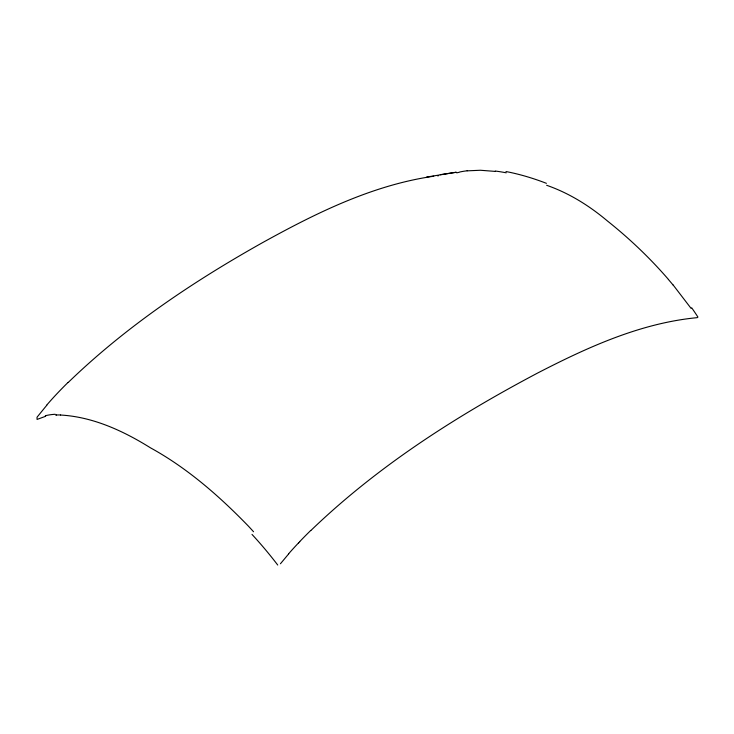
<?xml version="1.0" encoding="UTF-8"?>
<svg xmlns="http://www.w3.org/2000/svg" width="734" height="734" viewBox="0 0 734 734"><rect width="100%" height="100%" fill="white"/><g stroke="black" fill="none" stroke-linecap="round" stroke-linejoin="round"><path stroke-width="1.1" d="M280.443 563.758L288.719 553.849M46.829 405.186L37.039 417.206L37.058 419.435L45.673 416.27M298.518 543.068L299.747 541.765M68.115 382.561C125.633 326.841 192.721 281.828 262.368 242.743C315.978 213.08 372.468 185.06 433.739 176.224M310.812 530.554C377.377 466.393 456.126 416.123 537.572 373.065C587.567 347.255 640.626 323.024 697.3 317.648M426.601 177.068L456.245 172.251L440.29 174.674M467.127 170.848L480.421 170.26L495.404 171.417M437.611 175.83L438.528 175.756M55.656 415.04L56.417 415.022M60.61 415.031C92.979 416.857 123.367 430.913 150.507 447.85C187.289 468.053 219.227 496.037 248.312 526.039A212.089 90.273 50.5 0 1 253.551 531.746M546.637 185.28C569.125 193.106 589.319 205.74 607.477 221.017C629.515 238.559 649.994 258.084 668.417 279.406M673.17 285.021L691.07 308.372M299.692 541.637A313.629 179.362 -59.3 0 1 310.766 530.425M288.655 553.739A236.531 134.937 -59.2 0 1 298.472 542.967M252.001 534.407A165.893 64.509 50.4 0 1 277.727 565.033M68.06 382.405A282.654 161.012 -59.1 0 0 54.655 396.195A214.713 122.055 -59.1 0 0 46.756 405.067M691.667 307.775A166.939 97.622 60.2 0 1 697.961 317.116M668.38 279.461A255.992 146.396 60.1 0 1 673.133 285.086M505.965 171.536A377.01 221.751 61.1 0 1 546.408 183.326M495.294 171.04A321.079 186.931 60.3 0 1 506.249 172.811M459.53 172.059A194.868 112.577 59.4 0 1 467.108 170.793M456.741 172.857A151.617 87.502 59.1 0 1 458.869 172.343M56.39 414.967A214.346 93.016 49.2 0 1 60.573 414.976M45.297 415.738A185.895 80.364 48.9 0 1 55.178 414.288"/></g></svg>
